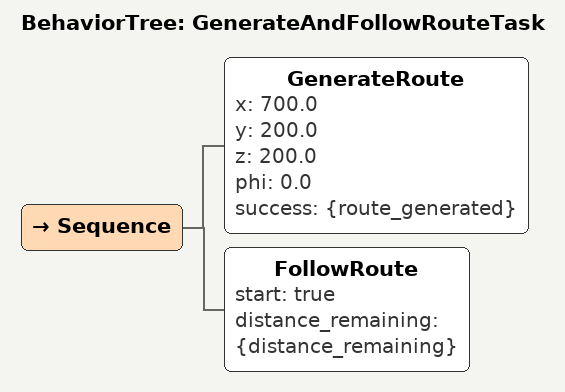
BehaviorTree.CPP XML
<?xml version="1.0" encoding="UTF-8"?>
<root BTCPP_format="4">
  <BehaviorTree ID="GenerateAndFollowRouteTask">
    <Sequence>
      <GenerateRoute
        x="700.0"
        y="200.0"
        z="200.0"
        phi="0.0"
        success="{route_generated}"/>
      <FollowRoute
        start="true"
        distance_remaining="{distance_remaining}"/>
    </Sequence>
  </BehaviorTree>
</root>
